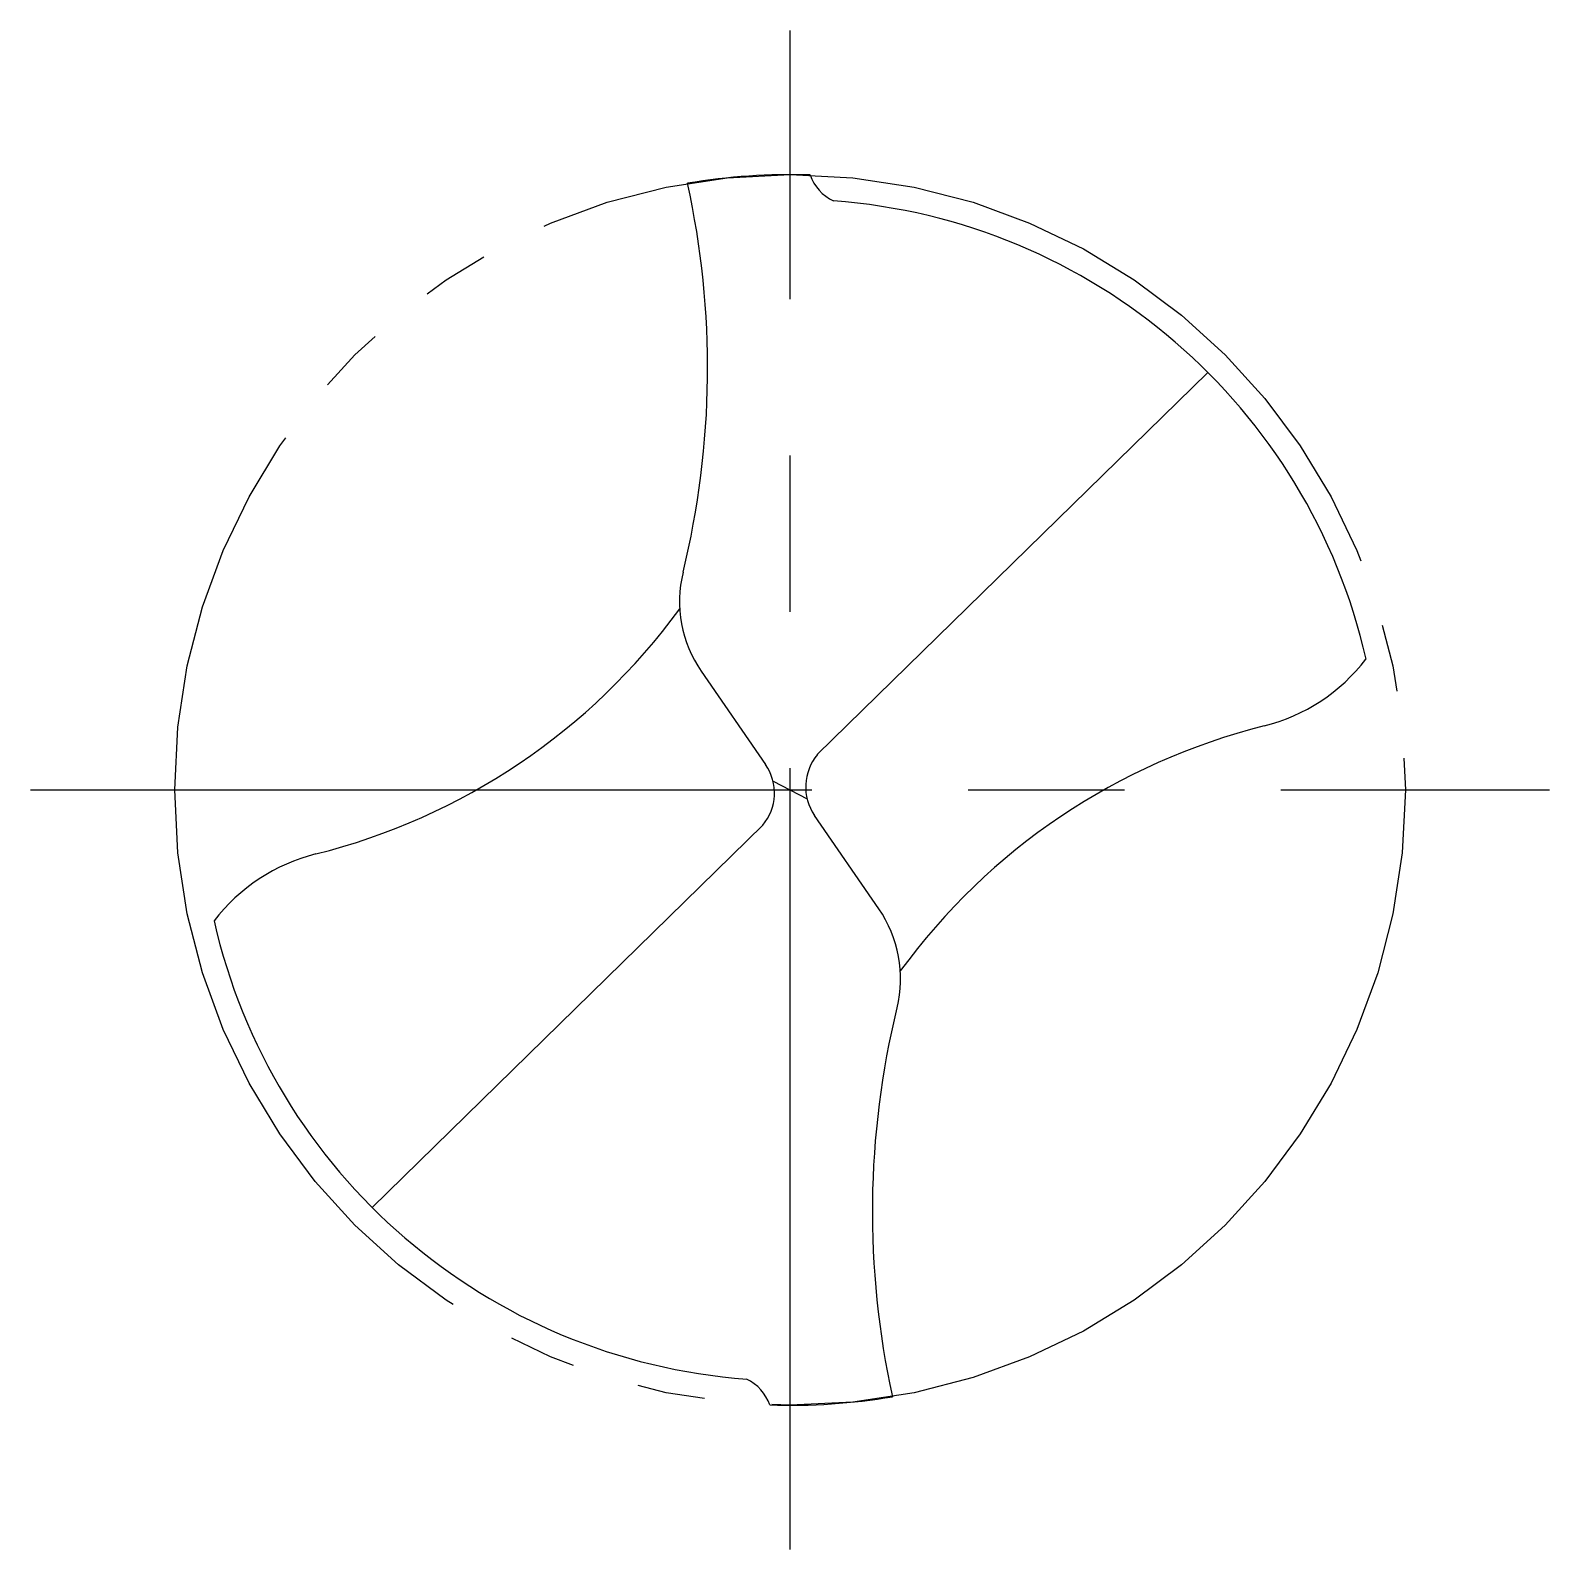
# Model space of a CAD drawing. Header units: millimetres. Extents: x 272 to 284.3, y 3727.8 to 3740.2.
import ezdxf

# ---------------------------------------------------------------- set-up
doc = ezdxf.new("R2010")
doc.units = ezdxf.units.MM
for name, pattern in [('ACAD_ISO04W100', [30, 24, -3, 0, -3]), ('CENTER', [50.8, 31.75, -6.35, 6.35, -6.35]), ('DOT_CENTER', [2, 1.25, -0.25, 0.25, -0.25]), ('JIS_09_08', [10.75, 8, -0.55, 0.55, -0.55, 0.55, -0.55])]:
    doc.linetypes.add(name, pattern=pattern)
for name, color, linetype in [('中心线', 2, 'ACAD_ISO04W100'), ('虚线轮廓', 1, 'Continuous'), ('轮廓', 4, 'Continuous')]:
    doc.layers.add(name, color=color, linetype=linetype)

msp = doc.modelspace()

# ---------------------------------------------------------------- linework, layer by layer
at = {"layer": '中心线', "linetype": 'CENTER', "ltscale": 0.2}
for p, q in [((278.164, 3727.806), (278.164, 3740.151)), ((271.991, 3733.979), (284.336, 3733.979))]:
    msp.add_line(p, q, dxfattribs=at)
at = {"layer": '虚线轮廓', "color": 7, "linetype": 'JIS_09_08'}
msp.add_circle((278.164, 3733.979), 5, dxfattribs=at)
at = {"layer": '轮廓', "linetype": 'Continuous'}
for p, q in [((278.385, 3734.266), (281.559, 3737.372)), ((277.942, 3733.692), (274.769, 3730.585))]:
    msp.add_line(p, q, dxfattribs=at)
at = {"layer": '轮廓'}
for p, q in [((277.442, 3734.944), (277.965, 3734.186)), ((278.026, 3734.05), (278.302, 3733.907)), ((278.885, 3733.014), (278.362, 3733.772))]:
    msp.add_line(p, q, dxfattribs=at)
at = {"layer": '轮廓', "linetype": 'DOT_CENTER'}
for start, end in [(88.1136, 99.5919), (268.1136, 279.5919)]:
    msp.add_arc((278.164, 3733.979), 5, start, end, dxfattribs=at)
at = {"layer": '轮廓'}
for centre, radius, start, end in [((278.667, 3739.09), 0.357, 198.5303, 245.0028), ((278.164, 3733.979), 4.8, 12.8056, 85.7904), ((278.266, 3735.511), 1, 166.2656, 214.5919), ((281.652, 3735.954), 1.5, 284.056, 322.6074), ((274.675, 3732.004), 1.5, 104.056, 142.6074), ((278.062, 3732.446), 1, 346.2656, 34.5919), ((278.164, 3733.979), 4.8, 192.8056, 265.7904), ((277.66, 3728.868), 0.357, 18.5303, 65.0028)]:
    msp.add_arc(centre, radius, start, end, dxfattribs=at)
at = {"layer": '轮廓', "linetype": 'Continuous'}
for centre, radius, start, end in [((270.51, 3737.407), 6.984, 346.2656, 12.4199), ((273.038, 3738.54), 5.238, 284.056, 323.8471), ((283.289, 3729.418), 5.238, 104.056, 143.8471), ((278.699, 3734.004), 0.408, 140.0674, 214.5919), ((277.629, 3733.954), 0.408, 320.0674, 34.5919), ((285.817, 3730.551), 6.984, 166.2656, 192.4199)]:
    msp.add_arc(centre, radius, start, end, dxfattribs=at)

doc.saveas('drawing.dxf')
